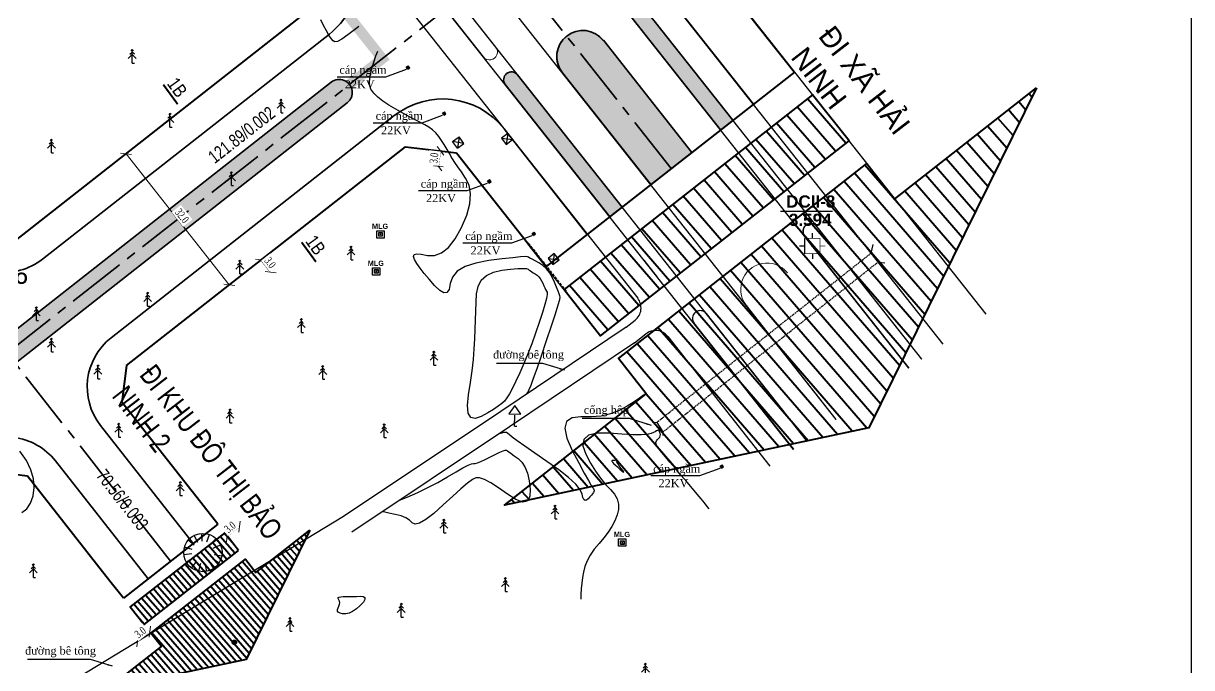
# Model space of a CAD drawing. Extents: x 22709 to 568895, y -41029 to 1932533.
# Drawn here: x 561134.6 to 561358.6, y 1930658.3 to 1930782 of the extents above; entities that cross this region are included whole.
import ezdxf

# ---------------------------------------------------------------- set-up
doc = ezdxf.new("R2010")
doc.units = ezdxf.units.MI
doc.header["$MEASUREMENT"] = 0
doc.header["$PDMODE"] = 1
for name, pattern in [('BORDER2', [0.875, 0.25, -0.125, 0.25, -0.125, 0, -0.125]), ('CENTER2', [1.125, 0.75, -0.125, 0.125, -0.125]), ('CONTINOUS', [0]), ('DASHED', [0.75, 0.5, -0.25]), ('DASHED2', [0.375, 0.25, -0.125])]:
    doc.linetypes.add(name, pattern=pattern)
doc.layers.get('0').update_dxf_attribs({"color": 8, "linetype": 'CONTINUOUS'})
doc.layers.get('DEFPOINTS').update_dxf_attribs({"color": 8, "linetype": 'CONTINUOUS'})
for name, color, linetype, lineweight in [('1-chieu dai', 8, 'CONTINUOUS', 40), ('10-TIM', 8, 'CENTER2', 35), ('170170170-MUI TEN', 8, 'CONTINOUS', 20), ('4-LE TRONG', 8, 'CONTINUOUS', 40), ('7-LE NGOAI', 8, 'CONTINUOUS', 35), ('7-TEXT', 8, 'CONTINUOUS', 0), ('84- CX DAI PHAN CACH', 8, 'CONTINUOUS', 50), ('D-S-DÂY ĐIỆN 1.5', 200, 'DASHED2', 40), ('hlengoai', 8, 'CONTINUOUS', 0)]:
    doc.layers.add(name, color=color, linetype=linetype, lineweight=lineweight)
for name, color, linetype in [('1-chieurong', 8, 'CONTINUOUS'), ('1-cotTK', 8, 'CONTINUOUS'), ('1-RANH GIOI QH DX', 8, 'BORDER2'), ('7- KHUNG TEN', 8, 'CONTINUOUS'), ('cay1', 8, 'CONTINUOUS'), ('CHU', 8, 'CONTINUOUS'), ('DCII', 8, 'CONTINUOUS'), ('DIA VAT', 8, 'CONTINOUS'), ('DIA VAT.MOI', 8, 'CONTINUOUS'), ('DM CON', 8, 'CONTINUOUS'), ('GPC', 8, 'CONTINUOUS'), ('ho', 8, 'CONTINUOUS'), ('ho bom', 8, 'CONTINUOUS'), ('hoga', 8, 'CONTINUOUS'), ('lang mo', 8, 'CONTINUOUS'), ('LE DUONG', 8, 'CONTINUOUS'), ('MATCAT', 8, 'CONTINUOUS'), ('muong be tong', 8, 'CONTINUOUS'), ('Phan cach.QH', 8, 'CONTINUOUS'), ('PHI LAO', 8, 'CONTINUOUS')]:
    doc.layers.add(name, color=color, linetype=linetype)
doc.styles.add('Do doc', font='VHARIALN.TTF', dxfattribs={"width": 0.9, "oblique": 0.6})
doc.styles.add('HELV', font='VHHELS.TTF')
doc.styles.add('HHH', font='VNTIMEI.TTF', dxfattribs={"height": 0.5})
doc.styles.add('K1', font='VHARIALN.TTF', dxfattribs={"height": 250})
doc.styles.add('L1', font='vntimeh.shx', dxfattribs={"width": 0.7})
doc.styles.add('nha', font='VHARIALB.TTF', dxfattribs={"height": 1})
doc.styles.get("Standard").update_dxf_attribs({"font": 'vntimeh.shx'})
doc.dimstyles.new('chieu rong', dxfattribs={"dimtxt": 1.5, "dimasz": 1.5, "dimexe": 1, "dimexo": 1, "dimgap": 0.3, "dimtad": 1, "dimdec": 1, "dimzin": 0, "dimdsep": 46, "dimtxsty": 'L1', "dimblk": 'OBLIQUE', "dimcen": 1, "dimclrd": 37, "dimclre": 37, "dimclrt": 7, "dimadec": 0, "dimazin": 0, "dimtfac": 1, "dimtdec": 1, "dimtofl": 0, "dimtmove": 2, "dimatfit": 3, "dimldrblk": 'ARCHTICK', "dimfxl": 1, "dimtfill": 1, "dimtolj": 1, "dimtzin": 0, "dimlwd": 5, "dimlwe": 5, "dimarcsym": 0})
doc.dimstyles.get("Standard").update_dxf_attribs({"dimtxt": 0.18, "dimasz": 0.18, "dimexe": 0.18, "dimexo": 0.0625, "dimgap": 0.09, "dimtad": 0, "dimtih": 1, "dimtoh": 1, "dimdec": 4, "dimzin": 0, "dimdsep": 46, "dimtxsty": 'Standard', "dimcen": 0.09, "dimadec": 0, "dimazin": 0, "dimtfac": 1, "dimtdec": 4, "dimtofl": 0, "dimtmove": 0, "dimatfit": 3, "dimfxl": 1, "dimtolj": 1, "dimtzin": 0, "dimarcsym": 0})
pattern_1 = [(37.5, (561075.49294, 1927460.0977), (-0.018898007, 0.57804713), [0, -0.456, 0, -0.51, 0, -0.4875]), (7.5, (561075.49294, 1927460.0977), (0.53093301, 0.84664382), [0, -0.246, 0, -0.411, 0, -0.1575]), (327.5, (561075.12394, 1927460.0977), (0.93424256, 0.001697716), [0, -0.15, 0, -0.54, 0, -0.705]), (317.5, (561075.12394, 1927460.0977), (0.90183798, 0.26330267), [0, -0.075, 0, -0.354, 0, -0.405])]
pattern_2 = [(45, (0, 0), (-0.44194173824, 0.44194173824), [])]

# ---------------------------------------------------------------- blocks, each defined once
blk = doc.blocks.new('ELLIPSE')
at = {"color": 0, "linetype": 'ByBlock'}
blk.add_circle((0, 0), 1, dxfattribs=at)
blk = doc.blocks.new('DCII')
at = {"layer": 'DCII', "linetype": 'Continuous'}
for p, q in [((563371.02, 1962104.45), (563371.02, 1962106.4)), ((563372, 1962106.4), (563372, 1962107.06)), ((563371.02, 1962105.43), (563370.36, 1962105.43)), ((563372, 1962104.45), (563372, 1962103.77))]:
    blk.add_line(p, q, dxfattribs=at)
at = {"layer": 'DCII', "linetype": 'Continuous', "const_width": 0.1}
blk.add_lwpolyline([(563371.02, 1962106.4), (563372.97, 1962106.4), (563372.97, 1962104.45), (563371.02, 1962104.45)], close=True, dxfattribs=at)
for points in [[(563372, 1962107.06), (563372, 1962106.4)], [(563370.36, 1962105.43), (563371.02, 1962105.43)], [(563372, 1962103.77), (563372, 1962104.45)], [(563373.65, 1962105.43), (563372.97, 1962105.43)]]:
    blk.add_lwpolyline(points, dxfattribs=at)
at = {"layer": 'DCII', "linetype": 'Continuous', "xscale": 0.0975019498728216, "yscale": 0.0975019498728216, "zscale": 1.95, "rotation": 359.99999986318}
blk.add_blockref('ELLIPSE', (563372.02, 1962105.43), dxfattribs=at)
blk = doc.blocks.new('hgd')
at = {"layer": 'hoga'}
for p, q in [((568281.14, 1931129.13, 2.68), (568281.51, 1931129.4, 2.68)), ((568281.79, 1931129.02, 3.6), (568281.14, 1931129.13, 3.6)), ((568281.42, 1931128.74, 3.6), (568281.14, 1931129.13, 2.68)), ((568281.51, 1931129.4, 2.68), (568281.42, 1931128.74, 3.6)), ((568281.42, 1931128.74, 3.6), (568281.79, 1931129.02, 3.6)), ((568281.79, 1931129.02, 3.6), (568281.51, 1931129.4, 2.68))]:
    blk.add_line(p, q, dxfattribs=at)
blk = doc.blocks.new('hg')
at = {"layer": 'hoga'}
for p, q in [((568234.76, 1931184.47, -3.14), (568236.01, 1931185.38, -3.14)), ((568236.01, 1931185.38, -3.14), (568235.7, 1931183.19, -0.05)), ((568236.94, 1931184.1, -0.05), (568236.01, 1931185.38, -3.14)), ((568236.94, 1931184.1, -0.05), (568234.76, 1931184.47, -0.05)), ((568235.7, 1931183.19, -0.05), (568234.76, 1931184.47, -3.14)), ((568235.7, 1931183.19, -0.05), (568236.94, 1931184.1, -0.05))]:
    blk.add_line(p, q, dxfattribs=at)
blk = doc.blocks.new('t')
at = {"layer": 'ho bom', "color": 250}
blk.add_line((0, 1.51), (0, 0), dxfattribs=at)
blk = doc.blocks.new('bbb')
at = {"layer": 'DIA VAT'}
for p, q in [((542895.16, 1961351.17), (542894, 1961349.55)), ((542894, 1961349.55), (542896.32, 1961349.54)), ((542895.13, 1961347.22), (542895.14, 1961349.32)), ((542896.32, 1961349.54), (542895.16, 1961351.17)), ((542895.13, 1961347.22), (542895.57, 1961347.21))]:
    blk.add_line(p, q, dxfattribs=at)
blk = doc.blocks.new('PL')
at = {"layer": 'PHI LAO', "color": 250, "linetype": 'Continuous'}
blk.add_line((569625.73, 1929989.67), (569626.15, 1929989.67), dxfattribs=at)
for points in [[(569624.98, 1929990.58), (569625.73, 1929991.33)], [(569625.3, 1929991.39), (569625.73, 1929991.81)], [(569625.51, 1929992.08), (569625.73, 1929992.3)], [(569625.95, 1929992.08), (569625.73, 1929992.3)], [(569625.73, 1929989.67), (569625.73, 1929992.3)], [(569626.15, 1929991.39), (569625.73, 1929991.81)], [(569626.48, 1929990.58), (569625.73, 1929991.33)]]:
    blk.add_lwpolyline(points, dxfattribs=at)
blk = doc.blocks.new('MUI TEN')
at = {"layer": '170170170-MUI TEN', "lineweight": 40}
h = blk.add_hatch(dxfattribs=at)
h.set_pattern_fill('ANSI31', color=256, scale=5, style=0)
h.set_pattern_definition(pattern_2)
h.paths.add_polyline_path([(563143.471, 1934865.752), (563145.059, 1934867.194), (563150.826, 1934860.84), (563145.913, 1934877.861), (563129.201, 1934884.665), (563134.968, 1934878.312), (563133.379, 1934876.87)])
h = blk.add_hatch(dxfattribs=at)
h.set_pattern_fill('ANSI31', color=256, scale=5, style=0)
h.set_pattern_definition(pattern_2)
h.paths.add_polyline_path([(563130.291, 1934874.067), (563132.35, 1934875.936), (563142.442, 1934864.818), (563140.383, 1934862.949)])
at = {"layer": '4-LE TRONG'}
blk.add_line((563129.272, 1934873.121), (563139.353, 1934862.014), dxfattribs=at)
at = {"layer": '4-LE TRONG', "flags": 128}
for points in [[(563129.202, 1934884.664), (563145.915, 1934877.861), (563150.826, 1934860.841), (563145.062, 1934867.192), (563143.471, 1934865.75), (563133.372, 1934876.876), (563134.968, 1934878.313), (563129.202, 1934884.664)], [(563132.349, 1934875.954), (563130.302, 1934874.056), (563140.378, 1934862.944), (563142.45, 1934864.824), (563132.349, 1934875.954)]]:
    blk.add_lwpolyline(points, dxfattribs=at)
blk = doc.blocks.new('cvnfgj')
at = {"layer": '1-cotTK', "lineweight": -3}
h = blk.add_hatch(dxfattribs=at)
h.set_pattern_fill('ANSI31', scale=0.1, style=0)
h.set_pattern_definition([(45, (561075.492941, 1927460.097698), (-0.008838834765, 0.008838834765), [])])
edge = h.paths.add_edge_path()
edge.add_arc((568402.56, 1930175.79), 0.43, 0, 360)
at = {"layer": '1-cotTK', "color": 7, "lineweight": -3}
blk.add_circle((568402.56, 1930175.79, -28.47), 0.43, dxfattribs=at)
blk = doc.blocks.new('_Oblique')
at = {"color": 0, "linetype": 'ByBlock', "lineweight": -2}
blk.add_line((-0.5, -0.5), (0.5, 0.5), dxfattribs=at)
blk = doc.blocks.new('*D86')
at = {"layer": '1-chieurong', "color": 37, "lineweight": 5, "transparency": 16777216}
for p, q in [((568535.92, 1930724.06), (568537.77, 1930721.7)), ((568536.71, 1930724.68), (568536.71, 1930724.68)), ((568538.56, 1930722.32), (568538.56, 1930722.32))]:
    blk.add_line(p, q, dxfattribs=at)
at = {"layer": '1-chieurong', "color": 37, "lineweight": 5, "transparency": 16777216, "xscale": 1.5, "yscale": 1.5, "zscale": 1.5}
for p, rotation in [((568535.92, 1930724.06), 128.1257555976309), ((568537.77, 1930721.7), 308.1257555976309)]:
    blk.add_blockref('_Oblique', p, dxfattribs=dict(at, rotation=rotation))
at = {"layer": '1-chieurong', "color": 7, "lineweight": -3, "transparency": 16777216, "insert": (568537.67, 1930723.53), "char_height": 1.5, "attachment_point": 5, "rotation": 308.1258, "style": 'L1', "bg_fill": 3, "box_fill_scale": 1.25, "bg_fill_color": 9, "bg_fill_true_color": 13158600, "bg_fill_transparency": 0}
blk.add_mtext('\\A1;3.0', dxfattribs=at)
at = {"layer": 'DEFPOINTS', "color": 0, "lineweight": -3, "transparency": 16777216}
for p in [(568535.92, 1930724.06), (568537.77, 1930721.7), (568537.77, 1930721.7)]:
    blk.add_point(p, dxfattribs=at)
blk = doc.blocks.new('_ARCHTICK')
at = {"color": 0, "linetype": 'ByBlock', "const_width": 0.15}
blk.add_lwpolyline([(-0.5, -0.5), (0.5, 0.5)], dxfattribs=at)
blk = doc.blocks.new('*D98')
at = {"layer": '1-chieurong', "color": 37, "lineweight": 5, "transparency": 16777216}
for p, q in [((568509.27, 1930743.83), (568509.27, 1930743.83)), ((568510.06, 1930744.45), (568529.82, 1930719.28)), ((568529.03, 1930718.66), (568529.03, 1930718.66))]:
    blk.add_line(p, q, dxfattribs=at)
at = {"layer": 'DEFPOINTS', "color": 0, "lineweight": -3, "transparency": 16777216}
for p in [(568510.06, 1930744.45), (568529.82, 1930719.28), (568529.82, 1930719.28)]:
    blk.add_point(p, dxfattribs=at)
at = {"layer": '1-chieurong', "color": 37, "lineweight": 5, "transparency": 16777216, "xscale": 1.5, "yscale": 1.5, "zscale": 1.5}
for p, rotation in [((568510.06, 1930744.45), 128.1257555960495), ((568529.82, 1930719.28), 308.1257555960495)]:
    blk.add_blockref('_Oblique', p, dxfattribs=dict(at, rotation=rotation))
at = {"layer": '1-chieurong', "color": 7, "lineweight": -3, "transparency": 16777216, "insert": (568520.77, 1930732.51), "char_height": 1.5, "attachment_point": 5, "rotation": 308.1258, "style": 'L1', "bg_fill": 3, "box_fill_scale": 1.25, "bg_fill_color": 9, "bg_fill_true_color": 13158600, "bg_fill_transparency": 0}
blk.add_mtext('\\A1;32.0', dxfattribs=at)
blk = doc.blocks.new('*D104')
at = {"layer": '1-chieurong', "color": 37, "lineweight": 5, "transparency": 16777216}
blk.add_line((568529.46, 1930671.04), (568531.82, 1930672.89), dxfattribs=at)
at = {"layer": '1-chieurong', "color": 37, "lineweight": 5, "transparency": 16777216, "xscale": 1.5, "yscale": 1.5, "zscale": 1.5}
for p, rotation in [((568529.46, 1930671.04), 218.1227777705553), ((568531.82, 1930672.89), 38.12277777055532)]:
    blk.add_blockref('_Oblique', p, dxfattribs=dict(at, rotation=rotation))
at = {"layer": '1-chieurong', "color": 7, "lineweight": -3, "transparency": 16777216, "insert": (568529.99, 1930672.79), "char_height": 1.5, "attachment_point": 5, "rotation": 38.1228, "style": 'L1', "bg_fill": 3, "box_fill_scale": 1.25, "bg_fill_color": 9, "bg_fill_true_color": 13158600, "bg_fill_transparency": 0}
blk.add_mtext('\\A1;3.0', dxfattribs=at)
at = {"layer": 'DEFPOINTS', "color": 0, "lineweight": -3, "transparency": 16777216}
for p in [(568531.82, 1930672.89), (568531.82, 1930672.89), (568529.46, 1930671.04)]:
    blk.add_point(p, dxfattribs=at)
blk = doc.blocks.new('*D105')
at = {"layer": '1-chieurong', "color": 37, "lineweight": 5, "transparency": 16777216}
for p, q in [((568512.25, 1930650.86), (568514.61, 1930652.71)), ((568515.23, 1930651.92), (568515.23, 1930651.92)), ((568512.87, 1930650.07), (568512.87, 1930650.07))]:
    blk.add_line(p, q, dxfattribs=at)
at = {"layer": '1-chieurong', "color": 37, "lineweight": 5, "transparency": 16777216, "xscale": 1.5, "yscale": 1.5, "zscale": 1.5}
for p, rotation in [((568512.25, 1930650.86), 218.1257556073724), ((568514.61, 1930652.71), 38.12575560737243)]:
    blk.add_blockref('_Oblique', p, dxfattribs=dict(at, rotation=rotation))
at = {"layer": '1-chieurong', "color": 7, "lineweight": -3, "transparency": 16777216, "insert": (568512.78, 1930652.61), "char_height": 1.5, "attachment_point": 5, "rotation": 38.1258, "style": 'L1', "bg_fill": 3, "box_fill_scale": 1.25, "bg_fill_color": 9, "bg_fill_true_color": 13158600, "bg_fill_transparency": 0}
blk.add_mtext('\\A1;3.0', dxfattribs=at)
at = {"layer": 'DEFPOINTS', "color": 0, "lineweight": -3, "transparency": 16777216}
for p in [(568514.61, 1930652.71), (568514.61, 1930652.71), (568512.25, 1930650.86)]:
    blk.add_point(p, dxfattribs=at)
blk = doc.blocks.new('*D126')
at = {"layer": '1-chieurong', "color": 37, "lineweight": 5, "transparency": 16777216}
for p, q in [((568571.22, 1930744.88), (568569.33, 1930745.1)), ((568569.97, 1930742), (568570.33, 1930744.99)), ((568570.86, 1930741.9), (568568.98, 1930742.12))]:
    blk.add_line(p, q, dxfattribs=at)
at = {"layer": 'DEFPOINTS', "color": 0, "lineweight": -3, "transparency": 16777216}
for p in [(568572.21, 1930744.76), (568571.85, 1930741.78)]:
    blk.add_point(p, dxfattribs=at)
at = {"layer": '1-chieurong', "color": 37, "lineweight": 5, "transparency": 16777216, "xscale": 1.5, "yscale": 1.5, "zscale": 1.5}
for p, rotation in [((568570.33, 1930744.99), 83.1739922786962), ((568569.97, 1930742), 263.1739922786962)]:
    blk.add_blockref('_Oblique', p, dxfattribs=dict(at, rotation=rotation))
at = {"layer": '1-chieurong', "color": 7, "lineweight": -3, "transparency": 16777216, "insert": (568569.1, 1930743.62), "char_height": 1.5, "attachment_point": 5, "rotation": 83.174, "style": 'L1', "bg_fill": 3, "box_fill_scale": 1.25, "bg_fill_color": 9, "bg_fill_true_color": 13158600, "bg_fill_transparency": 0}
blk.add_mtext('\\A1;3.0', dxfattribs=at)
at = {"layer": 'DEFPOINTS', "color": 0, "lineweight": -3, "transparency": 16777216}
blk.add_point((568570.33, 1930744.99), dxfattribs=at)
blk = doc.blocks.new('tmb')
at = {"layer": '84- CX DAI PHAN CACH', "lineweight": -3}
h = blk.add_hatch(dxfattribs=at)
h.set_pattern_fill('AR-SAND', color=256, scale=0.3, style=0)
h.set_pattern_definition(pattern_1)
edge = h.paths.add_edge_path()
edge.add_line((568624.044, 1930749.016), (568626.404, 1930750.868))
edge.add_line((568626.404, 1930750.868), (568606.317, 1930776.316))
edge.add_arc((568605.138, 1930775.388), 1.5, 38.19751, 218.4253)
edge.add_line((568603.963, 1930774.456), (568624.044, 1930749.016))
h = blk.add_hatch(dxfattribs=at)
h.set_pattern_fill('AR-SAND', color=256, scale=0.3, style=0)
h.set_pattern_definition(pattern_1)
edge = h.paths.add_edge_path()
edge.add_line((568610.674, 1930738.522), (568618.549, 1930744.703))
edge.add_line((568618.549, 1930744.703), (568601.582, 1930766.2))
edge.add_line((568601.582, 1930766.2), (568601.566, 1930766.187))
edge.add_arc((568597.64, 1930763.086), 5.003, 38.31141, 222.50949)
edge.add_line((568593.953, 1930759.705), (568610.674, 1930738.522))
h = blk.add_hatch(dxfattribs=at)
h.set_pattern_fill('AR-SAND', color=256, scale=0.3, style=0)
h.set_pattern_definition(pattern_1)
edge = h.paths.add_edge_path()
edge.add_line((568602.798, 1930732.341), (568605.162, 1930734.196))
edge.add_line((568605.162, 1930734.196), (568585.129, 1930759.575))
edge.add_arc((568583.95, 1930758.644), 1.502, 38.28659, 218.28659)
edge.add_line((568582.771, 1930757.713), (568602.798, 1930732.341))
h = blk.add_hatch(dxfattribs=at)
h.set_pattern_fill('AR-SAND', color=256, scale=0.3, style=0)
h.set_pattern_definition(pattern_1)
h.paths.add_polyline_path([(568552.474, 1930754.218, 1), (568549.387, 1930758.151), (568424.978, 1930660.512, 1), (568428.065, 1930656.579)])
at = {"layer": '1-RANH GIOI QH DX', "linetype": 'DASHED2', "ltscale": 30, "const_width": 2}
blk.add_lwpolyline([(568411.678, 1930949.543), (568385.601, 1930982.494), (568352.821, 1931025.773), (568320.86, 1931069.918), (568234.454, 1931189.276), (567924.026, 1930964.64), (568247.697, 1930518.199), (568559.192, 1930762.669), (568544.947, 1930780.727), (568483.932, 1930858.072), (568469.374, 1930876.529)], close=True, dxfattribs=at)
at = {"layer": '10-TIM', "ltscale": 15, "extrusion": (0.010195, 0.003673, 0.999941)}
blk.add_line((568614.597, 1930741.601), (568385.006, 1931032.449), dxfattribs=at)
at = {"layer": '10-TIM', "ltscale": 15}
for p, q in [((568247.697, 1930518.199), (568583.134, 1930781.459)), ((568518.597, 1930666.258), (568487.246, 1930706.204))]:
    blk.add_line(p, q, dxfattribs=at)
at = {"layer": '4-LE TRONG', "extrusion": (0.010195, 0.003673, 0.999941)}
blk.add_line((568495.746, 1930940.578), (568638.195, 1930760.121), dxfattribs=at)
at = {"layer": '4-LE TRONG'}
blk.add_line((568486.998, 1930726.348), (568543.776, 1930770.909), dxfattribs=at)
at = {"layer": '4-LE TRONG', "ltscale": 0.5}
for p, q in [((568510.104, 1930703.804), (568563.602, 1930745.791)), ((568563.602, 1930745.791), (568573.44, 1930744.613)), ((568573.44, 1930744.613), (568590.627, 1930722.789)), ((568510.104, 1930703.804), (568509.258, 1930696.784)), ((568525.057, 1930676.653), (568509.258, 1930696.784)), ((568491.165, 1930682.584), (568484.145, 1930683.43)), ((568506.964, 1930662.453), (568491.165, 1930682.584)), ((568527.643, 1930673.358), (568525.057, 1930676.653)), ((568509.55, 1930659.158), (568506.964, 1930662.453))]:
    blk.add_line(p, q, dxfattribs=at)
at = {"layer": '7-LE NGOAI', "extrusion": (0.010195, 0.003673, 0.999941)}
for p, q in [((568630.334, 1930753.952), (568486.045, 1930936.734)), ((568626.404, 1930750.868), (568606.317, 1930776.316)), ((568624.044, 1930749.016), (568603.963, 1930774.456)), ((568618.549, 1930744.703), (568601.582, 1930766.2)), ((568605.162, 1930734.196), (568585.129, 1930759.575)), ((568610.674, 1930738.522), (568593.726, 1930759.993)), ((568602.798, 1930732.341), (568582.771, 1930757.713))]:
    blk.add_line(p, q, dxfattribs=at)
at = {"layer": '7-LE NGOAI', "ltscale": 0.5}
for p, q in [((568493.997, 1930724.214), (568549.036, 1930767.41)), ((568424.978, 1930660.512), (568549.387, 1930758.151)), ((568428.065, 1930656.579), (568552.474, 1930754.218)), ((568507.185, 1930709.141), (568561.483, 1930751.755)), ((568582.528, 1930749.236), (568598.494, 1930728.963)), ((568522.921, 1930669.652), (568505.154, 1930692.292))]:
    blk.add_line(p, q, dxfattribs=at)
at = {"layer": '7-LE NGOAI', "lineweight": -3, "flags": 128}
blk.add_lwpolyline([(568610.674, 1930738.522), (568593.953, 1930759.705, -1.037323), (568601.566, 1930766.187)], format="xyb", dxfattribs=at)
blk.add_lwpolyline([(568601.582, 1930766.2), (568618.549, 1930744.703)], dxfattribs=at)
at = {"layer": '7-LE NGOAI', "ltscale": 0.5, "flags": 128}
blk.add_lwpolyline([(568446.974, 1930610.046), (568429.25, 1930632.764, -0.4133714), (568431.302, 1930649.586), (568479.649, 1930687.529, -0.4142288), (568496.498, 1930685.497), (568514.264, 1930662.858)], format="xyb", dxfattribs=at)
at = {"layer": '7-LE NGOAI', "ltscale": 0.5}
for centre, radius, start, end in [((568539.775, 1930779.21), 15, 308.12576, 38.26897), ((568550.93, 1930756.185), 2.5, 308.12576, 128.12576), ((568570.744, 1930739.955), 15, 38.22223, 128.12576), ((568486.588, 1930733.654), 12, 216.37556, 308.12576), ((568514.594, 1930699.701), 12, 128.12576, 218.12278)]:
    blk.add_arc(centre, radius, start, end, dxfattribs=at)
at = {"layer": '7-LE NGOAI'}
for centre, radius, start, end in [((568597.64, 1930763.086), 5.003, 38.31141, 218.31141), ((568583.95, 1930758.644), 1.502, 38.28659, 218.28659)]:
    blk.add_arc(centre, radius, start, end, dxfattribs=at)
at = {"layer": 'cay1', "extrusion": (0.010195, 0.003673, 0.999941)}
for p, q in [((568495.739, 1930940.586, -3.902), (568674.887, 1930713.646, -4.895)), ((568666.705, 1930707.885, -4.79), (568486.039, 1930936.742, -3.789))]:
    blk.add_line(p, q, dxfattribs=at)
at = {"layer": 'DCII', "linetype": 'Continuous'}
blk.add_line((568635.525, 1930733.389), (568645.513, 1930733.389), dxfattribs=at)
at = {"layer": 'DIA VAT'}
blk.add_line((568587.004, 1930727.168, 3.092), (568594.501, 1930717.658, 3.092), dxfattribs=at)
at = {"layer": 'DIA VAT', "linetype": 'DASHED'}
blk.add_line((568587.161, 1930727.292, 3.092), (568594.658, 1930717.782, 3.092), dxfattribs=at)
at = {"layer": 'DIA VAT', "linetype": 'DASHED2'}
for p, q in [((568611.801, 1930692.893, 3.141), (568652.9, 1930725.372, -4.714)), ((568613.001, 1930691.063, 3.141), (568654.1, 1930723.542, -4.714))]:
    blk.add_line(p, q, dxfattribs=at)
at = {"layer": 'DIA VAT', "elevation": -4.714, "flags": 128}
for points in [[(568652.9, 1930725.372), (568653.284, 1930727.022)], [(568652.9, 1930725.372), (568654.248, 1930723.659), (568655.556, 1930723.507)]]:
    blk.add_lwpolyline(points, dxfattribs=at)
at = {"layer": 'DIA VAT', "flags": 128}
blk.add_lwpolyline([(568610.977, 1930692.904), (568611.795, 1930692.898), (568612.995, 1930691.068), (568612.949, 1930690.394)], dxfattribs=at)
at = {"layer": 'DIA VAT.MOI', "linetype": 'Continuous'}
for p, q in [((568558.114, 1930729.664, 3.141), (568559.514, 1930729.664, 3.141)), ((568558.114, 1930728.264, 3.141), (568558.114, 1930729.664, 3.141)), ((568559.514, 1930728.264, 3.141), (568558.114, 1930728.264, 3.141)), ((568558.488, 1930728.613, 3.141), (568558.488, 1930729.313, 3.141)), ((568558.488, 1930729.313, 3.141), (568559.188, 1930729.313, 3.141)), ((568559.188, 1930728.613, 3.141), (568558.488, 1930728.613, 3.141)), ((568559.188, 1930729.313, 3.141), (568559.188, 1930728.613, 3.141)), ((568559.514, 1930729.664, 3.141), (568559.514, 1930728.264, 3.141)), ((568557.295, 1930722.561), (568558.695, 1930722.561)), ((568557.295, 1930721.161), (568557.295, 1930722.561)), ((568558.695, 1930721.161), (568557.295, 1930721.161)), ((568557.669, 1930721.51), (568557.669, 1930722.21)), ((568557.669, 1930722.21), (568558.369, 1930722.21)), ((568558.369, 1930721.51), (568557.669, 1930721.51)), ((568558.369, 1930722.21), (568558.369, 1930721.51)), ((568558.695, 1930722.561), (568558.695, 1930721.161)), ((568604.493, 1930670.541), (568605.893, 1930670.541)), ((568604.493, 1930669.141), (568604.493, 1930670.541)), ((568604.867, 1930669.49), (568604.867, 1930670.19)), ((568604.867, 1930670.19), (568605.567, 1930670.19)), ((568605.567, 1930670.19), (568605.567, 1930669.49)), ((568605.893, 1930670.541), (568605.893, 1930669.141)), ((568605.893, 1930669.141), (568604.493, 1930669.141)), ((568605.567, 1930669.49), (568604.867, 1930669.49))]:
    blk.add_line(p, q, dxfattribs=at)
at = {"layer": 'DIA VAT.MOI', "linetype": 'ByBlock'}
for p, q in [((568558.488, 1930728.613, 3.141), (568559.188, 1930729.313, 3.141)), ((568558.488, 1930729.313, 3.141), (568559.188, 1930728.613, 3.141)), ((568557.669, 1930721.51), (568558.369, 1930722.21)), ((568557.669, 1930722.21), (568558.369, 1930721.51)), ((568604.867, 1930669.49), (568605.567, 1930670.19)), ((568604.867, 1930670.19), (568605.567, 1930669.49))]:
    blk.add_line(p, q, dxfattribs=at)
at = {"layer": 'DM CON'}
for points, elevation in [([(568554.652, 1930768.858), (568554.129, 1930768.417), (568552.586, 1930767.247), (568551.397, 1930766.442), (568550.57, 1930766.002), (568550.077, 1930765.915), (568549.738, 1930766.118), (568549.373, 1930766.545), (568548.951, 1930767.185), (568548.469, 1930768.032), (568547.935, 1930769.058), (568547.408, 1930770.105)], 3.5), ([(568586.794, 1930698.237), (568587.071, 1930698.65), (568587.375, 1930699.224), (568587.705, 1930700.039), (568588.189, 1930701.367), (568588.85, 1930703.25), (568589.684, 1930705.683), (568590.665, 1930708.58), (568591.621, 1930711.436), (568592.381, 1930713.745), (568592.917, 1930715.421), (568593.225, 1930716.462), (568593.316, 1930716.925), (568593.255, 1930717.164), (568593.108, 1930717.534), (568592.885, 1930718.096), (568592.59, 1930718.854), (568592.22, 1930719.788), (568591.774, 1930720.76), (568591.248, 1930721.629), (568590.642, 1930722.373), (568589.957, 1930722.988), (568589.212, 1930723.478), (568588.503, 1930723.867), (568587.926, 1930724.179), (568587.497, 1930724.417), (568587.209, 1930724.583), (568587.012, 1930724.677), (568586.603, 1930724.694), (568585.679, 1930724.631), (568584.191, 1930724.488), (568582.145, 1930724.262), (568579.621, 1930723.943), (568577.096, 1930723.473), (568575.049, 1930722.792), (568573.561, 1930721.892), (568572.634, 1930720.78), (568572.216, 1930719.512), (568571.977, 1930718.409), (568571.587, 1930717.795), (568570.992, 1930717.722), (568570.184, 1930718.191), (568569.189, 1930719.158), (568568.157, 1930720.341), (568567.238, 1930721.463), (568566.459, 1930722.474), (568565.826, 1930723.365), (568565.357, 1930724.127), (568565.142, 1930724.715), (568565.276, 1930725.087), (568565.772, 1930725.234), (568566.628, 1930725.167), (568567.817, 1930724.944), (568569.172, 1930724.907), (568570.53, 1930725.397), (568571.86, 1930726.471), (568573.152, 1930728.128), (568574.378, 1930730.31), (568575.367, 1930732.659), (568575.953, 1930734.82), (568576.107, 1930736.73), (568575.831, 1930738.38), (568575.166, 1930739.776), (568574.357, 1930740.954), (568573.646, 1930741.952), (568573.076, 1930742.778), (568572.65, 1930743.435), (568572.355, 1930743.942), (568572.103, 1930744.406), (568571.806, 1930744.933), (568571.45, 1930745.541), (568571.031, 1930746.231), (568570.55, 1930746.991), (568570.013, 1930747.75), (568569.424, 1930748.435), (568568.784, 1930749.035), (568568.092, 1930749.55), (568567.341, 1930749.991), (568566.494, 1930750.431), (568565.513, 1930750.942), (568564.392, 1930751.537), (568563.133, 1930752.215), (568561.762, 1930752.971), (568560.423, 1930753.76), (568559.26, 1930754.538), (568558.298, 1930755.3), (568557.543, 1930756.05), (568557.005, 1930756.82), (568556.741, 1930757.801), (568556.806, 1930759.185), (568557.211, 1930761), (568557.96, 1930763.226), (568558.344, 1930764.09)], 3.5), ([(568609.45, 1930698.208), (568609.298, 1930698.1), (568608.53, 1930697.57), (568607.475, 1930696.856), (568606.146, 1930695.987), (568604.609, 1930695.144), (568602.931, 1930694.507), (568601.127, 1930694.105), (568599.209, 1930693.933), (568597.237, 1930693.932), (568595.561, 1930693.753), (568594.534, 1930693.049), (568594.212, 1930691.762), (568594.594, 1930689.895), (568595.612, 1930687.528), (568596.855, 1930685.128), (568597.912, 1930683.164), (568598.714, 1930681.716), (568599.253, 1930680.79), (568599.541, 1930680.352), (568599.675, 1930680.176), (568599.753, 1930680.039), (568599.791, 1930679.903), (568599.79, 1930679.76), (568599.751, 1930679.606), (568599.66, 1930679.422), (568599.507, 1930679.193), (568599.289, 1930678.914), (568599.008, 1930678.589), (568598.673, 1930678.237), (568598.338, 1930677.975), (568598.054, 1930677.92), (568597.832, 1930678.09), (568597.664, 1930678.49), (568597.509, 1930679.118), (568597.127, 1930679.966), (568596.274, 1930681.025), (568594.912, 1930682.294), (568593.046, 1930683.764), (568590.746, 1930685.4), (568588.429, 1930686.989), (568586.51, 1930688.318), (568585.062, 1930689.352), (568584.088, 1930690.085), (568583.557, 1930690.533), (568583.261, 1930690.785), (568582.992, 1930690.929), (568582.714, 1930690.982), (568582.422, 1930690.949), (568582.116, 1930690.841), (568581.797, 1930690.734), (568581.623, 1930690.716)], 3.5), ([(568490.058, 1930675.574), (568491.018, 1930676.297), (568491.751, 1930677.371), (568492.245, 1930678.773), (568492.446, 1930680.379), (568492.299, 1930682.065), (568491.794, 1930683.808), (568490.928, 1930685.599), (568489.698, 1930687.4)], 3), ([(568621.86, 1930676.306), (568621.496, 1930676.761), (568620.949, 1930677.434), (568620.317, 1930678.199), (568619.553, 1930679.111), (568618.65, 1930680.181), (568617.611, 1930681.405), (568616.456, 1930682.759), (568615.313, 1930684.1), (568614.309, 1930685.282), (568613.465, 1930686.282), (568612.785, 1930687.097), (568612.268, 1930687.735), (568611.909, 1930688.246), (568611.701, 1930688.684), (568611.642, 1930689.055), (568611.729, 1930689.363), (568611.946, 1930689.613), (568612.195, 1930689.839), (568612.378, 1930690.073), (568612.48, 1930690.32), (568612.498, 1930690.581), (568612.439, 1930690.849), (568612.343, 1930691.092), (568612.252, 1930691.273), (568612.172, 1930691.389), (568612.104, 1930691.437), (568612.041, 1930691.421), (568611.943, 1930691.353), (568611.771, 1930691.248), (568611.519, 1930691.108), (568611.179, 1930690.936), (568610.724, 1930690.74), (568609.993, 1930690.577), (568608.825, 1930690.502), (568607.194, 1930690.525), (568605.112, 1930690.64), (568602.664, 1930690.81), (568600.362, 1930690.814), (568598.717, 1930690.431), (568597.814, 1930689.626), (568597.66, 1930688.4), (568598.201, 1930686.796), (568599.117, 1930685.081), (568600.085, 1930683.52), (568601.051, 1930682.159), (568602.001, 1930681), (568602.916, 1930680.028), (568603.691, 1930679.134), (568604.221, 1930678.207), (568604.488, 1930677.231), (568604.492, 1930676.201), (568604.241, 1930675.122), (568603.794, 1930674.019), (568603.211, 1930672.914), (568602.501, 1930671.813), (568601.671, 1930670.717), (568600.74, 1930669.624), (568599.831, 1930668.535), (568599.065, 1930667.446), (568598.461, 1930666.357), (568598.022, 1930665.269), (568597.739, 1930664.182), (568597.558, 1930663.098), (568597.426, 1930662.018), (568597.332, 1930660.942), (568597.277, 1930659.871), (568597.268, 1930658.989)], 3), ([(568562.654, 1930678.052), (568563.98, 1930678.572), (568565.975, 1930679.429), (568567.933, 1930680.366), (568569.84, 1930681.378), (568571.674, 1930682.442), (568573.316, 1930683.42), (568574.645, 1930684.176), (568575.641, 1930684.686), (568576.307, 1930684.952), (568576.682, 1930685), (568576.987, 1930684.997), (568577.445, 1930685.107), (568578.093, 1930685.358), (568578.933, 1930685.75), (568579.937, 1930686.265), (568580.933, 1930686.784), (568581.749, 1930687.187), (568582.358, 1930687.453), (568582.759, 1930687.581), (568582.976, 1930687.573), (568583.16, 1930687.447), (568583.461, 1930687.225), (568583.905, 1930686.909), (568584.492, 1930686.497), (568585.203, 1930685.978), (568585.922, 1930685.281), (568586.533, 1930684.339), (568587.015, 1930683.14), (568587.362, 1930681.694), (568587.553, 1930680.066), (568587.469, 1930678.64), (568586.992, 1930677.801), (568586.105, 1930677.612), (568584.811, 1930678.072), (568583.161, 1930679.112), (568581.447, 1930680.321), (568579.964, 1930681.288), (568578.759, 1930681.942), (568577.835, 1930682.269), (568577.149, 1930682.267), (568576.452, 1930681.92), (568575.496, 1930681.216), (568574.238, 1930680.154), (568572.678, 1930678.745), (568570.863, 1930677.049), (568569.06, 1930675.428), (568567.537, 1930674.241), (568566.34, 1930673.55), (568565.47, 1930673.358), (568564.889, 1930673.624), (568564.366, 1930674.105), (568563.671, 1930674.557), (568562.768, 1930674.937), (568561.66, 1930675.241), (568560.412, 1930675.481), (568559.408, 1930675.737), (568559.316, 1930675.823)], 3)]:
    blk.add_lwpolyline(points, dxfattribs=dict(at, elevation=elevation))
for points, elevation in [([(568583.781, 1930722.29), (568585.141, 1930722.402), (568586.155, 1930722.436), (568586.82, 1930722.394), (568587.164, 1930722.281), (568587.357, 1930722.125), (568587.568, 1930721.954), (568587.827, 1930721.774), (568588.137, 1930721.584), (568588.493, 1930721.379), (568588.856, 1930721.139), (568589.188, 1930720.841), (568589.482, 1930720.48), (568589.738, 1930720.058), (568589.956, 1930719.585), (568590.149, 1930719.116), (568590.327, 1930718.708), (568590.492, 1930718.368), (568590.642, 1930718.094), (568590.766, 1930717.851), (568590.797, 1930717.445), (568590.671, 1930716.681), (568590.376, 1930715.526), (568589.912, 1930713.981), (568589.29, 1930712.079), (568588.576, 1930710.017), (568587.837, 1930707.996), (568587.084, 1930706.048), (568586.321, 1930704.182), (568585.553, 1930702.413), (568584.819, 1930700.817), (568584.156, 1930699.473), (568583.57, 1930698.393), (568583.058, 1930697.575), (568582.6, 1930696.994), (568582.08, 1930696.509), (568581.382, 1930695.976), (568580.487, 1930695.372), (568579.398, 1930694.702), (568578.155, 1930694.017), (568576.994, 1930693.621), (568576.151, 1930693.816), (568575.665, 1930694.654), (568575.537, 1930696.133), (568575.738, 1930698.199), (568576.086, 1930700.531), (568576.398, 1930702.804), (568576.645, 1930704.964), (568576.82, 1930707.003), (568576.928, 1930708.924), (568576.999, 1930710.757), (568577.061, 1930712.533), (568577.121, 1930714.258), (568577.183, 1930715.928), (568577.275, 1930717.53), (568577.551, 1930718.968), (568578.166, 1930720.151), (568579.144, 1930721.062), (568580.482, 1930721.702), (568582.128, 1930722.084)], 3), ([(568603.319, 1930685.592), (568603.24, 1930685.573), (568603.198, 1930685.534), (568603.192, 1930685.474), (568603.229, 1930685.388), (568603.337, 1930685.249), (568603.544, 1930685.03), (568603.855, 1930684.726), (568604.267, 1930684.342), (568604.758, 1930683.899), (568605.196, 1930683.523), (568605.451, 1930683.341), (568605.501, 1930683.374), (568605.347, 1930683.623), (568605.01, 1930684.063), (568604.626, 1930684.563), (568604.33, 1930684.987), (568604.145, 1930685.313), (568604.073, 1930685.538), (568604.102, 1930685.667), (568604.168, 1930685.732), (568604.203, 1930685.764), (568604.195, 1930685.769), (568604.144, 1930685.749), (568604.052, 1930685.707), (568603.936, 1930685.659), (568603.814, 1930685.622), (568603.688, 1930685.599), (568603.559, 1930685.59), (568603.431, 1930685.592)], 2), ([(568554.218, 1930657.111), (568553.496, 1930656.618), (568552.81, 1930656.293), (568552.165, 1930656.139), (568551.572, 1930656.147), (568551.082, 1930656.268), (568550.747, 1930656.451), (568550.576, 1930656.687), (568550.568, 1930656.974), (568550.704, 1930657.306), (568550.878, 1930657.654), (568550.987, 1930657.986), (568551.011, 1930658.298), (568550.951, 1930658.589), (568550.822, 1930658.856), (568550.723, 1930659.084), (568550.749, 1930659.26), (568550.916, 1930659.382), (568551.228, 1930659.451), (568551.677, 1930659.469), (568552.225, 1930659.466), (568552.834, 1930659.469), (568553.496, 1930659.481), (568554.206, 1930659.503), (568554.937, 1930659.521), (568555.536, 1930659.464), (568555.85, 1930659.263), (568555.853, 1930658.905), (568555.545, 1930658.392), (568554.951, 1930657.748)], 3)]:
    blk.add_lwpolyline(points, close=True, dxfattribs=dict(at, elevation=elevation))
at = {"layer": 'GPC'}
for p, q in [((568662.643, 1930705.024), (568642.532, 1930730.498)), ((568662.639, 1930705.022), (568642.537, 1930730.485)), ((568660.186, 1930703.295), (568640.177, 1930728.639)), ((568660.182, 1930703.292), (568640.182, 1930728.626)), ((568640.534, 1930689.456), (568621.341, 1930713.767)), ((568640.53, 1930689.453), (568621.345, 1930713.755)), ((568638.077, 1930687.726), (568618.986, 1930711.908)), ((568638.073, 1930687.723), (568618.99, 1930711.896))]:
    blk.add_line(p, q, dxfattribs=at)
for centre in [(568641.355, 1930729.568), (568620.163, 1930712.838)]:
    blk.add_arc(centre, 1.5, 38.29049, 218.29049, dxfattribs=at)
at = {"layer": 'hlengoai', "linetype": 'Continuous', "extrusion": (0.010195, 0.003673, 0.999941)}
for p, q in [((568580.939, 1930764.873, -4.115), (568574.424, 1930773.142, -4.089)), ((568578.585, 1930763.014, -4.115), (568572.065, 1930771.28, -4.058)), ((568662.614, 1930705.004, -4.738), (568642.28, 1930730.763, -4.626)), ((568611.93, 1930720.78, -4.279), (568609.381, 1930724.009, -4.265)), ((568660.158, 1930703.274, -4.728), (568649.104, 1930717.277, -4.67)), ((568646.239, 1930693.473, -4.529), (568628.93, 1930715.401, -4.433)), ((568638.042, 1930687.701, -4.424), (568618.667, 1930712.245, -4.317)), ((568640.503, 1930689.434, -4.455), (568621.103, 1930714.009, -4.348))]:
    blk.add_line(p, q, dxfattribs=at)
at = {"layer": 'hlengoai', "linetype": 'Continuous'}
for centre, start, end in [((568579.762, 1930763.944, -4.115), 218.29049, 38.29049), ((568641.341, 1930729.593, -0.278), 38.34851, 218.34851), ((568620.164, 1930712.839), 38.34851, 218.34851)]:
    blk.add_arc(centre, 1.5, start, end, dxfattribs=at)
at = {"layer": 'hlengoai', "linetype": 'Continuous', "extrusion": (0.00593, 0.00907, 0.999941)}
blk.add_arc((568622.932, 1930608.437, 20883.858), 5.025, 38.65292, 225.46908, dxfattribs=at)
at = {"layer": 'ho bom'}
blk.add_circle((568524.779, 1930667.918, 3.092), 3.677, dxfattribs=at)
at = {"layer": 'hoga'}
for p, q in [((568583.223, 1930748.345, 3.092), (568582.963, 1930746.24, 3.092)), ((568582.04, 1930747.423, 3.092), (568584.145, 1930747.163, 3.092)), ((568590.973, 1930724.353, 3.141), (568593.078, 1930724.093, 3.141)), ((568592.155, 1930725.276, 3.141), (568591.895, 1930723.17, 3.141))]:
    blk.add_line(p, q, dxfattribs=at)
for points, elevation in [([(568582.04, 1930747.423), (568582.963, 1930746.24), (568584.145, 1930747.163), (568583.223, 1930748.345)], 3.092), ([(568590.973, 1930724.353), (568591.895, 1930723.17), (568593.078, 1930724.093), (568592.155, 1930725.276)], 3.141)]:
    blk.add_lwpolyline(points, close=True, dxfattribs=dict(at, elevation=elevation))
at = {"layer": 'LE DUONG'}
for p, q in [((568476.934, 1930883.088, 3.092), (568583.696, 1930747.753, 3.141)), ((568583.696, 1930747.753, 3.141), (568608.155, 1930716.697, 3.126)), ((568605.939, 1930711.133, 3.141), (568607.654, 1930712.484, 3.134)), ((568605.939, 1930711.133, 3.141), (568581.936, 1930694.965, 3.141)), ((568607.564, 1930708.178), (568583.561, 1930692.01)), ((568607.564, 1930708.178), (568609.712, 1930709.87)), ((568613.925, 1930709.369), (568633.506, 1930684.507)), ((568581.936, 1930694.965, 3.141), (568551.739, 1930674.805, 3.141)), ((568583.561, 1930692.01), (568553.364, 1930671.85)), ((568551.739, 1930674.805, 3.141), (568455.952, 1930616.705, 3.141))]:
    blk.add_line(p, q, dxfattribs=at)
at = {"layer": 'LE DUONG', "extrusion": (0.002639, 0.001603, 0.999995)}
blk.add_arc((568603.81, 1930709.95, 4598.124), 3, 308.22214, 38.22214, dxfattribs=at)
at = {"layer": 'LE DUONG'}
blk.add_arc((568611.569, 1930707.513), 3, 38.22223, 128.22229, dxfattribs=at)
at = {"layer": 'MATCAT', "const_width": 0.38}
for points in [[(568517.192, 1930757.701), (568519.937, 1930753.95)], [(568543.715, 1930727.446), (568546.46, 1930723.695)]]:
    blk.add_lwpolyline(points, dxfattribs=at)
at = {"layer": 'Phan cach.QH', "linetype": 'Continuous'}
for p, q in [((568662.617, 1930705.006), (568595.645, 1930789.845)), ((568660.16, 1930703.276), (568593.29, 1930787.986)), ((568646.241, 1930693.474), (568579.949, 1930777.454)), ((568640.504, 1930689.435), (568574.449, 1930773.112)), ((568638.044, 1930687.702), (568572.09, 1930771.25))]:
    blk.add_line(p, q, dxfattribs=at)
at = {"layer": 'Phan cach.QH', "linetype": 'Continuous', "extrusion": (0.010195, 0.003673, 0.999941)}
blk.add_line((568646.24, 1930693.474, -4.529), (568628.94, 1930715.39, -4.433), dxfattribs=at)
for p in [(-1114.505, 772.127), (-1085.948, 762.594), (-1107.269, 759.865), (-1129.99, 754.923), (-1095.477, 748.66), (-1072.543, 734.431), (-1093.864, 731.702), (-1111.557, 725.514), (-1132.878, 722.786), (-1082.072, 720.497), (-1129.995, 716.747, 3.26), (-1056.635, 714.23), (-1121.086, 711.58), (-1077.956, 711.502), (-1095.768, 703.143), (-1117.089, 700.415), (-1066.163, 700.296), (-1105.297, 689.21), (-1033.422, 684.735), (-1054.743, 682.007), (-1133.46, 673.455), (-1042.951, 670.801), (-1062.916, 665.861), (-1084.237, 663.133), (-1016.089, 654.38)]:
    blk.add_blockref('PL', p)
at = {"layer": '1-cotTK', "lineweight": -3}
blk.add_blockref('cvnfgj', (128.251, 474.9, 28.474), dxfattribs=at)
at = {"layer": '170170170-MUI TEN', "ltscale": 20, "rotation": 265.8980449138477}
for p, xscale, yscale, zscale in [((-7048810.755, 4752949.312, 0), 4.031174415683064, 4.031174415683064, 4.031174415683064), ((-2328913.205, 3004146.419, 0), 1.533333468564536, 1.533333468564536, 1.533333468564536)]:
    blk.add_blockref('MUI TEN', p, dxfattribs=dict(at, xscale=xscale, yscale=yscale, zscale=zscale))
at = {"layer": 'DCII', "linetype": 'Continuous', "xscale": 1.5, "yscale": 1.5, "zscale": 1.5}
blk.add_blockref('DCII', (-276416.338, -1012431.412, 3.092), dxfattribs=at)
at = {"layer": 'DIA VAT'}
for name, p in [('hgd', (282.65, -368.09, -0.464)), ('hgd', (289.596, -376.915, -0.415)), ('hg', (337.895, -437.67, 4.736)), ('hgd', (298.236, -389.935, -0.513)), ('hgd', (306.786, -399.98, -0.464)), ('hgd', (342.818, -444.625, -0.513))]:
    blk.add_blockref(name, p, dxfattribs=at)
at = {"layer": 'ho'}
for p, rotation in [((568521.952, 1930670.27, 3.092), 230.242534333733), ((568523.117, 1930671.198, 3.092), 206.8687786114443), ((568524.555, 1930671.588, 3.092), 183.4950228891553), ((568526.029, 1930671.376, 3.092), 160.1212671668665), ((568527.298, 1930670.596, 3.092), 136.7475114445776), ((568521.129, 1930667.471, 3.092), 276.9900457783107), ((568521.251, 1930668.955, 3.092), 253.6162900560219), ((568528.154, 1930669.377, 3.092), 113.3737557222888), ((568528.407, 1930667.318, 3.092), 80.6063358343326), ((568521.606, 1930666.059, 3.092), 300.3638015005996), ((568522.604, 1930664.953, 3.092), 323.7375572228884), ((568523.959, 1930664.334, 3.092), 347.1113129451773), ((568525.448, 1930664.302, 3.092), 10.48506866746613), ((568526.828, 1930664.865, 3.092), 33.85882438975493), ((568527.871, 1930665.928, 3.092), 57.2325801120438)]:
    blk.add_blockref('t', p, dxfattribs=dict(at, rotation=rotation))
at = {"layer": 'muong be tong'}
blk.add_blockref('bbb', (25689.426, -30655.042, 3.141), dxfattribs=at)
at = {"layer": '1-chieu dai', "lineweight": -3, "char_height": 2.5, "attachment_point": 5, "style": 'Do doc'}
for s, insert, rotation in [('\\A1;121.89/0.002', (568532.205, 1930748.05), 38.12576), ('\\A1;70.56/0.003', (568509.338, 1930678.055), 308.12576)]:
    blk.add_mtext(s, dxfattribs=dict(at, insert=insert, rotation=rotation))
at = {"layer": '7-TEXT', "char_height": 4, "attachment_point": 1, "rotation": 307.67054, "style": 'HELV'}
for s, insert, width in [('§I X· H¶I NINH', (568645.789, 1930769.413), 35.02442), ('{\\W0.8;§I KHU §¤ THÞ B¶O NINH 2}', (568515.623, 1930704.413), 44.0052)]:
    blk.add_mtext(s, dxfattribs=dict(at, insert=insert, width=width))
at = {"layer": 'CHU', "linetype": 'Continuous', "style": 'nha'}
blk.add_text('PHI LAO', height=2.184, dxfattribs=at).set_placement((568478.813, 1930719.458))
at = {"layer": 'DCII', "linetype": 'Continuous', "style": 'nha'}
for s, p in [('Dcii-8', (568636.61, 1930734.101)), ('3.594', (568637.155, 1930730.595))]:
    blk.add_text(s, height=2.34, dxfattribs=at).set_placement(p)
at = {"layer": 'DIA VAT.MOI', "linetype": 'Continuous', "style": 'nha'}
for p in [(568557.204, 1930730.02, 3.141), (568556.385, 1930722.917), (568603.583, 1930670.897)]:
    blk.add_text('mlg', height=1, dxfattribs=at).set_placement(p)
at = {"layer": 'lang mo', "style": 'HHH'}
for s, height, p in [('c¸p ngÇm', 1.5521, (568550.957, 1930759.773, -0.87)), ('22KV', 1.5521, (568551.982, 1930756.996, -0.87)), ('c¸p ngÇm', 1.5521, (568557.904, 1930750.948, -0.821)), ('22KV', 1.5521, (568558.929, 1930748.171, -0.821)), ('c¸p ngÇm', 1.5521, (568566.543, 1930737.928, -0.919)), ('22KV', 1.5521, (568567.568, 1930735.151, -0.919)), ('c¸p ngÇm', 1.5521, (568575.093, 1930727.883, -0.87)), ('22KV', 1.5521, (568576.118, 1930725.106, -0.87)), ('®\xadêng bª t«ng', 1.55208, (568580.426, 1930705.154, 3.092)), ('cèng hép', 1.5521, (568597.829, 1930694.53, 3.092)), ('c¸p ngÇm', 1.5521, (568611.125, 1930683.238, -0.919)), ('22KV', 1.5521, (568612.15, 1930680.461, -0.919)), ('®\xadêng bª t«ng', 1.55208, (568490.692, 1930648.327, 3.092))]:
    blk.add_text(s, height=height, dxfattribs=at).set_placement(p)
at = {"layer": 'MATCAT', "style": 'K1'}
for p in [(568517.781, 1930757.881), (568544.304, 1930727.627)]:
    blk.add_text('1b', height=2.56, rotation=305.85053, dxfattribs=at).set_placement(p)
at = {"layer": 'DIA VAT'}
for points in [[(568563.734, 1930760.583, -3.962), (568559.821, 1930759.161, -3.962), (568550.509, 1930759.161, -3.962)], [(568570.681, 1930751.758, -3.913), (568566.767, 1930750.336, -3.913), (568557.455, 1930750.336, -3.913)], [(568579.32, 1930738.738, -4.011), (568575.406, 1930737.316, -4.011), (568566.094, 1930737.316, -4.011)], [(568587.87, 1930728.693, -3.962), (568583.957, 1930727.271, -3.962), (568574.645, 1930727.271, -3.962)], [(568623.902, 1930684.048, -4.011), (568619.988, 1930682.626, -4.011), (568610.676, 1930682.626, -4.011)]]:
    blk.add_leader(points, dimstyle='STANDARD', override={"dimgap": 0.09, "dimtad": 0, "dimfxl": 0.18, "dimtfill": 1, "dimarcsym": 1}, dxfattribs=at)
at = {"layer": 'DIA VAT', "linetype": 'Continuous'}
for points in [[(568594.16, 1930702.886), (568589.972, 1930704.183), (568581.073, 1930704.183)], [(568610.779, 1930692.319), (568606.591, 1930693.617), (568597.492, 1930693.617)], [(568507.436, 1930646.116), (568503.248, 1930647.414), (568491.119, 1930647.414)]]:
    blk.add_leader(points, dimstyle='STANDARD', override={"dimasz": 1, "dimfxl": 0.18, "dimtfill": 1, "dimarcsym": 1}, dxfattribs=at)
at = {"layer": '1-chieurong', "lineweight": -3}
for p1, p2, distance, picture, middle in [((568571.854, 1930741.779), (568572.21, 1930744.76), 1.898, '*D126', (568569.105, 1930743.62)), ((568510.061, 1930744.449), (568529.818, 1930719.276), 0, '*D98', (568520.765, 1930732.51)), ((568535.919, 1930724.064), (568537.771, 1930721.704), 0, '*D86', (568537.671, 1930723.532)), ((568529.461, 1930671.042), (568531.818, 1930672.892), 0, '*D104', (568529.991, 1930672.793)), ((568512.252, 1930650.857), (568514.612, 1930652.709), 0, '*D105', (568512.783, 1930652.609))]:
    dim = blk.add_aligned_dim(p1=p1, p2=p2, distance=distance, dimstyle='chieu rong', dxfattribs=at)
    dim.commit()
    dim.dimension.update_dxf_attribs({"geometry": picture, "text_midpoint": middle})

msp = doc.modelspace()

# ---------------------------------------------------------------- linework, layer by layer
at = {"layer": '7- KHUNG TEN', "color": 6, "lineweight": -3}
msp.add_lwpolyline([(560517.62, 1931373.84), (560517.62, 1930184.84), (561358.62, 1930184.84), (561358.62, 1931373.84)], close=True, dxfattribs=at)

# ---------------------------------------------------------------- next in the draw order: block references
at = {"layer": 'D-S-DÂY ĐIỆN 1.5', "lineweight": -3}
msp.add_blockref('tmb', (-7355.76, 12.5), dxfattribs=at)

doc.saveas('drawing.dxf')
